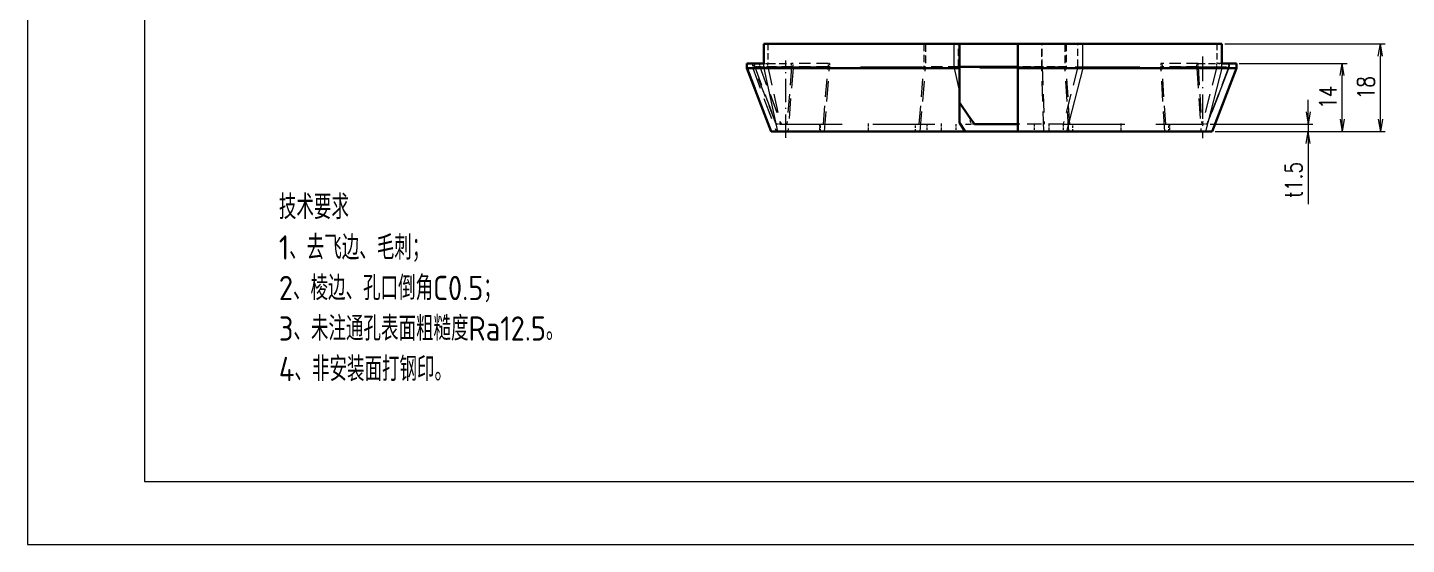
# Model space of a CAD drawing. Header units: millimetres. Extents: x 947 to 8414, y 980 to 1837.
# Drawn here: x 1200 to 1483.5, y 1550 to 1656.4 of the extents above; entities that cross this region are included whole.
import ezdxf

# ---------------------------------------------------------------- set-up
doc = ezdxf.new("R2010")
doc.units = ezdxf.units.MM
for name, pattern in [('AM_ISO02W050x2', [3.75, 3, -0.75]), ('AM_ISO08W050x2', [9, 6, -0.75, 1.5, -0.75]), ('DASHDOT', [18.5, 12, -3, 0.5, -3]), ('DASHED', [19.05, 12.7, -6.35])]:
    doc.linetypes.add(name, pattern=pattern)
doc.layers.add('DIM', color=3, linetype='Continuous')
for name, color, linetype, lineweight in [('中心线', 2, 'AM_ISO08W050x2', 18), ('图框BY', 7, 'Continuous', 0), ('标注线', 3, 'Continuous', 18), ('粗实线', 7, 'Continuous', 35), ('虚线', 1, 'AM_ISO02W050x2', 18)]:
    doc.layers.add(name, color=color, linetype=linetype, lineweight=lineweight)
doc.styles.add('DIM', font='romans.shx', dxfattribs={"width": 0.8, "bigfont": 'bigfont.shx'})
doc.styles.add('机械长仿宋', font='gbenor.shx', dxfattribs={"height": 1, "bigfont": 'gbcbig.shx'})
doc.dimstyles.new('XR 1-1$0', dxfattribs={"dimtxt": 3.5, "dimasz": 2.5, "dimexe": 1, "dimexo": 0.625, "dimgap": 1.2, "dimtad": 1, "dimzin": 9, "dimdsep": 46, "dimtxsty": 'DIM', "dimblk": 'OPEN', "dimcen": 0, "dimclrd": 8, "dimclre": 8, "dimclrt": 2, "dimazin": 2, "dimtfac": 0.5, "dimtmove": 0, "dimatfit": 3, "dimldrblk": 'OPEN', "dimfxl": 0, "dimtolj": 2, "dimlwd": 18, "dimlwe": 18, "dimarcsym": 0})

# ---------------------------------------------------------------- blocks, each defined once
blk = doc.blocks.new('_Open')
at = {"color": 0, "linetype": 'ByBlock', "lineweight": -2}
for p, q in [((-1, 0.17), (0, 0)), ((-1, -0.17), (0, 0)), ((0, 0), (-1, 0))]:
    blk.add_line(p, q, dxfattribs=at)
blk = doc.blocks.new('*D546')
at = {"layer": 'DIM', "color": 8, "lineweight": 18, "transparency": 16777216}
for p, q in [((1463.29, 1639), (1463.29, 1641.5)), ((1443.14, 1636.5), (1464.29, 1636.5)), ((1463.29, 1636.5), (1463.29, 1635)), ((1444.2, 1635), (1464.29, 1635)), ((1463.29, 1632.5), (1463.29, 1620))]:
    blk.add_line(p, q, dxfattribs=at)
at = {"layer": 'DIM', "color": 8, "lineweight": 18, "transparency": 16777216, "xscale": 2.5, "yscale": 2.5, "zscale": 2.5}
for p, rotation in [((1463.29, 1636.5), 270), ((1463.29, 1635), 90)]:
    blk.add_blockref('_Open', p, dxfattribs=dict(at, rotation=rotation))
at = {"layer": 'DIM', "color": 2, "transparency": 16777216, "insert": (1460.34, 1625), "char_height": 3.5, "attachment_point": 5, "rotation": 90, "style": 'DIM'}
blk.add_mtext('\\A2;t1.5', dxfattribs=at)
blk = doc.blocks.new('*D547')
at = {"layer": 'DIM', "color": 8, "lineweight": 18, "transparency": 16777216}
for p, q in [((1446.17, 1653), (1479.15, 1653)), ((1478.15, 1637.5), (1478.15, 1650.5)), ((1444.2, 1635), (1479.15, 1635))]:
    blk.add_line(p, q, dxfattribs=at)
at = {"layer": 'DIM', "color": 8, "lineweight": 18, "transparency": 16777216, "xscale": 2.5, "yscale": 2.5, "zscale": 2.5}
for p, rotation in [((1478.15, 1653), 90), ((1478.15, 1635), 270)]:
    blk.add_blockref('_Open', p, dxfattribs=dict(at, rotation=rotation))
at = {"layer": 'DIM', "color": 2, "transparency": 16777216, "insert": (1475.2, 1644), "char_height": 3.5, "attachment_point": 5, "rotation": 90, "style": 'DIM'}
blk.add_mtext('\\A2;18', dxfattribs=at)
blk = doc.blocks.new('*D548')
at = {"layer": 'DIM', "color": 8, "lineweight": 18, "transparency": 16777216}
for p, q in [((1449.13, 1649), (1471.3, 1649)), ((1470.3, 1637.5), (1470.3, 1646.5)), ((1444.2, 1635), (1471.3, 1635))]:
    blk.add_line(p, q, dxfattribs=at)
at = {"layer": 'DIM', "color": 8, "lineweight": 18, "transparency": 16777216, "xscale": 2.5, "yscale": 2.5, "zscale": 2.5}
for p, rotation in [((1470.3, 1649), 90), ((1470.3, 1635), 270)]:
    blk.add_blockref('_Open', p, dxfattribs=dict(at, rotation=rotation))
at = {"layer": 'DIM', "color": 2, "transparency": 16777216, "insert": (1467.35, 1642), "char_height": 3.5, "attachment_point": 5, "rotation": 90, "style": 'DIM'}
blk.add_mtext('\\A2;14', dxfattribs=at)

msp = doc.modelspace()

# ---------------------------------------------------------------- linework, layer by layer
at = {"color": 7, "lineweight": 13, "ltscale": 0.125}
for p, q in [((1390.55, 1647.999), (1390.55, 1652.999)), ((1416.966, 1647.999), (1416.966, 1652.999))]:
    msp.add_line(p, q, dxfattribs=at)
at = {"color": 7, "lineweight": 13, "ltscale": 0.025}
for p, q in [((1351.395, 1647.999), (1351.395, 1648.999)), ((1445.545, 1648), (1445.545, 1649)), ((1448.505, 1648), (1448.505, 1649)), ((1448.579, 1648), (1448.579, 1649))]:
    msp.add_line(p, q, dxfattribs=at)
at = {"color": 7, "lineweight": 13, "ltscale": 0.33239}
msp.add_line((1351.395, 1647.999), (1354.183, 1634.999), dxfattribs=at)
at = {"color": 7, "lineweight": 13, "ltscale": 0.124744}
msp.add_line((1390.55, 1647.999), (1391.597, 1643.12), dxfattribs=at)
at = {"color": 7, "lineweight": 13, "ltscale": 0.335649}
for p, q in [((1416.966, 1647.999), (1413.611, 1634.999)), ((1445.545, 1648), (1442.19, 1635))]:
    msp.add_line(p, q, dxfattribs=at)
at = {"color": 7, "lineweight": 13, "ltscale": 0.348202}
for p, q in [((1448.505, 1648), (1443.506, 1635)), ((1448.579, 1648), (1443.58, 1635))]:
    msp.add_line(p, q, dxfattribs=at)
at = {"layer": '中心线', "linetype": 'DASHDOT', "lineweight": 13, "ltscale": 0.420005}
msp.add_line((1441.58, 1650.4), (1441.58, 1633.6), dxfattribs=at)
at = {"layer": '中心线', "linetype": 'DASHDOT', "lineweight": 13, "ltscale": 0.398359}
msp.add_line((1355.933, 1633.671), (1355.933, 1649.605), dxfattribs=at)
at = {"layer": '中心线', "linetype": 'DASHDOT', "lineweight": 13, "ltscale": 0.045015}
for p, q in [((1372.805, 1636.649), (1372.805, 1634.848)), ((1387.871, 1636.649), (1387.871, 1634.849)), ((1409.954, 1636.649), (1409.954, 1634.849)), ((1424.806, 1636.65), (1424.806, 1634.849))]:
    msp.add_line(p, q, dxfattribs=at)
at = {"layer": '图框BY'}
msp.add_lwpolyline([(1604.051, 1835.722), (1200, 1835.722), (1200, 1550), (1604.051, 1550)], close=True, dxfattribs=at)
msp.add_lwpolyline([(1224.051, 1830.911), (1224.051, 1562.987), (1599.241, 1562.987), (1599.241, 1830.911), (1224.051, 1830.911)], dxfattribs=at)
at = {"layer": '粗实线', "lineweight": 35}
for p, q in [((1351.395, 1652.999), (1390.55, 1652.999)), ((1416.966, 1652.999), (1445.545, 1653)), ((1351.395, 1647.999), (1390.55, 1647.999)), ((1416.966, 1647.999), (1445.545, 1648)), ((1354.183, 1634.999), (1392.791, 1634.999)), ((1413.611, 1634.999), (1442.19, 1635))]:
    msp.add_line(p, q, dxfattribs=at)
at = {"layer": '粗实线', "lineweight": 35, "ltscale": 0.1}
for p, q in [((1351.395, 1652.999), (1351.395, 1648.999)), ((1445.545, 1653), (1445.545, 1649))]:
    msp.add_line(p, q, dxfattribs=at)
at = {"layer": '粗实线', "lineweight": 35, "ltscale": 0.026468}
for p, q in [((1390.55, 1652.999), (1391.609, 1652.999)), ((1390.55, 1647.999), (1391.609, 1647.999))]:
    msp.add_line(p, q, dxfattribs=at)
at = {"layer": '粗实线', "lineweight": 35, "ltscale": 0.300207}
for p, q in [((1403.617, 1652.999), (1391.609, 1652.999)), ((1403.617, 1648.278), (1391.609, 1648.278))]:
    msp.add_line(p, q, dxfattribs=at)
at = {"layer": '粗实线', "lineweight": 35, "ltscale": 0.125}
for p, q in [((1391.609, 1652.999), (1391.609, 1647.999)), ((1403.626, 1652.999), (1403.626, 1647.999))]:
    msp.add_line(p, q, dxfattribs=at)
at = {"layer": '粗实线', "lineweight": 35, "ltscale": 0.118037}
msp.add_line((1403.617, 1652.999), (1403.617, 1648.278), dxfattribs=at)
at = {"layer": '粗实线', "lineweight": 35, "ltscale": 0.000208798}
msp.add_line((1403.626, 1652.999), (1403.617, 1652.999), dxfattribs=at)
at = {"layer": '粗实线', "lineweight": 35, "ltscale": 0.333505}
for p, q in [((1403.626, 1652.999), (1416.966, 1653)), ((1403.626, 1647.999), (1416.966, 1648))]:
    msp.add_line(p, q, dxfattribs=at)
at = {"layer": '粗实线', "lineweight": 35, "ltscale": 0.088476}
for p, q in [((1347.856, 1648.998), (1351.395, 1648.999)), ((1347.856, 1647.998), (1351.395, 1647.999))]:
    msp.add_line(p, q, dxfattribs=at)
at = {"layer": '粗实线', "lineweight": 35, "ltscale": 0.025}
for p, q in [((1347.856, 1648.998), (1347.856, 1647.998)), ((1448.58, 1649), (1448.58, 1648))]:
    msp.add_line(p, q, dxfattribs=at)
at = {"layer": '粗实线', "lineweight": 35, "ltscale": 0.34821}
for p, q in [((1352.856, 1634.999), (1347.856, 1647.998)), ((1443.58, 1635), (1448.58, 1648))]:
    msp.add_line(p, q, dxfattribs=at)
at = {"layer": '粗实线', "lineweight": 35, "ltscale": 0.003577}
msp.add_line((1349.356, 1648.999), (1349.499, 1648.999), dxfattribs=at)
at = {"layer": '粗实线', "lineweight": 35, "ltscale": 0.121971}
msp.add_line((1391.597, 1643.12), (1391.609, 1647.999), dxfattribs=at)
at = {"layer": '粗实线', "lineweight": 35, "ltscale": 0.294463}
msp.add_line((1403.592, 1636.499), (1403.617, 1648.278), dxfattribs=at)
at = {"layer": '粗实线', "lineweight": 35, "ltscale": 0.325}
msp.add_line((1403.598, 1634.999), (1403.626, 1647.999), dxfattribs=at)
at = {"layer": '粗实线', "lineweight": 35, "ltscale": 0.073982}
for p, q in [((1445.545, 1649), (1448.505, 1649)), ((1445.545, 1648), (1448.505, 1648))]:
    msp.add_line(p, q, dxfattribs=at)
at = {"layer": '粗实线', "lineweight": 35, "ltscale": 0.001854}
for p, q in [((1448.505, 1649), (1448.579, 1649)), ((1448.505, 1648), (1448.579, 1648)), ((1443.506, 1635), (1443.58, 1635))]:
    msp.add_line(p, q, dxfattribs=at)
at = {"layer": '粗实线', "lineweight": 35, "ltscale": 3.12015e-05}
for p, q in [((1448.579, 1649), (1448.58, 1649)), ((1448.579, 1648), (1448.58, 1648))]:
    msp.add_line(p, q, dxfattribs=at)
at = {"layer": '粗实线', "lineweight": 35, "ltscale": 0.158797}
msp.add_line((1391.597, 1643.12), (1391.58, 1636.768), dxfattribs=at)
at = {"layer": '粗实线', "lineweight": 35, "ltscale": 0.08845}
msp.add_line((1393.589, 1638.011), (1391.591, 1640.931), dxfattribs=at)
at = {"layer": '粗实线', "lineweight": 35, "ltscale": 0.053592}
msp.add_line((1392.791, 1634.999), (1391.58, 1636.768), dxfattribs=at)
at = {"layer": '粗实线', "lineweight": 35, "ltscale": 0.222781}
msp.add_line((1394.669, 1636.499), (1403.58, 1636.499), dxfattribs=at)
at = {"layer": '粗实线', "lineweight": 35, "ltscale": 0.0375}
msp.add_line((1403.58, 1634.999), (1403.58, 1636.499), dxfattribs=at)
at = {"layer": '粗实线', "lineweight": 35, "ltscale": 0.000301091}
msp.add_line((1403.592, 1636.499), (1403.58, 1636.499), dxfattribs=at)
at = {"layer": '粗实线', "lineweight": 35, "ltscale": 0.033178}
msp.add_line((1352.856, 1634.999), (1354.183, 1634.999), dxfattribs=at)
at = {"layer": '粗实线', "lineweight": 35, "ltscale": 0.269737}
msp.add_line((1392.791, 1634.999), (1403.58, 1634.999), dxfattribs=at)
at = {"layer": '粗实线', "lineweight": 35, "ltscale": 0.000444601}
msp.add_line((1403.598, 1634.999), (1403.58, 1634.999), dxfattribs=at)
at = {"layer": '粗实线', "lineweight": 35, "ltscale": 0.250325}
msp.add_line((1403.598, 1634.999), (1413.611, 1634.999), dxfattribs=at)
at = {"layer": '粗实线', "lineweight": 35, "ltscale": 0.032881}
msp.add_line((1442.19, 1635), (1443.506, 1635), dxfattribs=at)
at = {"layer": '粗实线', "lineweight": 35}
msp.add_arc((1429.461, 1662.492), 43.43, 214.31165, 216.76329, dxfattribs=at)
at = {"layer": '虚线', "linetype": 'DASHED', "lineweight": 13, "ltscale": 0.1}
for p, q in [((1352.232, 1652.999), (1352.232, 1648.999)), ((1444.539, 1653), (1444.539, 1649))]:
    msp.add_line(p, q, dxfattribs=at)
at = {"layer": '虚线', "linetype": 'DASHED', "lineweight": 13, "ltscale": 0.118037}
for p, q in [((1384.294, 1652.999), (1384.294, 1648.278)), ((1391.387, 1648.278), (1391.387, 1652.999)), ((1391.599, 1652.999), (1391.599, 1648.278)), ((1408.637, 1648.278), (1408.637, 1652.999)), ((1413.533, 1653), (1413.533, 1648.278)), ((1415.959, 1648.278), (1415.959, 1652.999))]:
    msp.add_line(p, q, dxfattribs=at)
at = {"layer": '虚线', "linetype": 'DASHED', "lineweight": 13, "ltscale": 0.125}
for p, q in [((1384.613, 1652.999), (1384.613, 1647.999)), ((1408.513, 1647.999), (1408.513, 1652.999)), ((1413.286, 1653), (1413.286, 1648))]:
    msp.add_line(p, q, dxfattribs=at)
at = {"layer": '虚线', "linetype": 'DASHED', "lineweight": 13, "ltscale": 0.004403}
msp.add_line((1347.856, 1647.998), (1348.032, 1647.998), dxfattribs=at)
at = {"layer": '虚线', "linetype": 'DASHED', "lineweight": 13, "ltscale": 0.025}
for p, q in [((1348.032, 1647.998), (1348.032, 1648.999)), ((1349.087, 1647.999), (1349.087, 1648.999)), ((1357.388, 1647.999), (1357.388, 1648.999)), ((1364.899, 1648.999), (1364.899, 1647.999)), ((1433.011, 1649), (1433.011, 1648)), ((1440.425, 1648), (1440.425, 1649))]:
    msp.add_line(p, q, dxfattribs=at)
at = {"layer": '虚线', "linetype": 'DASHED', "lineweight": 13, "ltscale": 0.347232}
for p, q in [((1348.032, 1647.998), (1352.922, 1634.999)), ((1349.087, 1647.999), (1353.977, 1634.999))]:
    msp.add_line(p, q, dxfattribs=at)
at = {"layer": '虚线', "linetype": 'DASHED', "lineweight": 13, "ltscale": 0.026369}
for p, q in [((1349.087, 1647.999), (1348.032, 1647.998)), ((1350.554, 1648.277), (1349.499, 1648.277))]:
    msp.add_line(p, q, dxfattribs=at)
at = {"layer": '虚线', "linetype": 'DASHED', "lineweight": 13, "ltscale": 0.207532}
msp.add_line((1349.087, 1647.999), (1357.388, 1647.999), dxfattribs=at)
at = {"layer": '虚线', "linetype": 'DASHED', "lineweight": 13, "ltscale": 0.018037}
for p, q in [((1349.356, 1648.999), (1349.356, 1648.277)), ((1349.499, 1648.277), (1349.499, 1648.999)), ((1350.554, 1648.277), (1350.554, 1648.999)), ((1352.232, 1648.277), (1352.232, 1648.999)), ((1357.076, 1648.277), (1357.076, 1648.999)), ((1364.587, 1648.999), (1364.587, 1648.277)), ((1433.259, 1649), (1433.259, 1648.278)), ((1440.672, 1648.278), (1440.672, 1649)), ((1444.539, 1648.278), (1444.539, 1649)), ((1447.005, 1648.279), (1447.005, 1649)), ((1447.079, 1648.279), (1447.079, 1649)), ((1447.08, 1649), (1447.08, 1648.279))]:
    msp.add_line(p, q, dxfattribs=at)
at = {"layer": '虚线', "linetype": 'DASHED', "lineweight": 13, "ltscale": 0.071887}
msp.add_line((1349.356, 1648.277), (1352.232, 1648.277), dxfattribs=at)
at = {"layer": '虚线', "linetype": 'DASHED', "lineweight": 13, "ltscale": 0.315492}
for p, q in [((1353.887, 1636.499), (1349.356, 1648.277)), ((1442.55, 1636.5), (1447.08, 1648.279))]:
    msp.add_line(p, q, dxfattribs=at)
at = {"layer": '虚线', "linetype": 'DASHED', "lineweight": 13, "ltscale": 0.314606}
for p, q in [((1349.499, 1648.277), (1353.93, 1636.499)), ((1350.554, 1648.277), (1354.985, 1636.499))]:
    msp.add_line(p, q, dxfattribs=at)
at = {"layer": '虚线', "linetype": 'DASHED', "lineweight": 13, "ltscale": 0.163061}
msp.add_line((1357.076, 1648.277), (1350.554, 1648.277), dxfattribs=at)
at = {"layer": '虚线', "linetype": 'DASHED', "lineweight": 13, "ltscale": 0.020911}
msp.add_line((1351.395, 1648.999), (1352.232, 1648.999), dxfattribs=at)
at = {"layer": '虚线', "linetype": 'DASHED', "lineweight": 13, "ltscale": 0.121136}
msp.add_line((1352.231, 1648.999), (1357.076, 1648.999), dxfattribs=at)
at = {"layer": '虚线', "linetype": 'DASHED', "lineweight": 13}
for p, q in [((1352.232, 1648.277), (1391.387, 1648.278)), ((1408.513, 1647.999), (1384.613, 1647.999)), ((1415.959, 1648.278), (1444.539, 1648.278)), ((1354.758, 1636.499), (1393.913, 1636.499)), ((1412.92, 1636.499), (1441.499, 1636.5))]:
    msp.add_line(p, q, dxfattribs=at)
at = {"layer": '虚线', "linetype": 'DASHED', "lineweight": 13, "ltscale": 0.301159}
msp.add_line((1352.232, 1648.277), (1354.758, 1636.499), dxfattribs=at)
at = {"layer": '虚线', "linetype": 'DASHED', "lineweight": 13, "ltscale": 0.295403}
for p, q in [((1357.076, 1648.277), (1356.135, 1636.499)), ((1363.646, 1636.499), (1364.587, 1648.277))]:
    msp.add_line(p, q, dxfattribs=at)
at = {"layer": '虚线', "linetype": 'DASHED', "lineweight": 13, "ltscale": 0.326038}
for p, q in [((1357.388, 1647.999), (1356.349, 1634.999)), ((1363.86, 1634.999), (1364.899, 1647.999))]:
    msp.add_line(p, q, dxfattribs=at)
at = {"layer": '虚线', "linetype": 'DASHED', "lineweight": 13, "ltscale": 0.187775}
for p, q in [((1364.587, 1648.999), (1357.076, 1648.999)), ((1364.587, 1648.277), (1357.076, 1648.277)), ((1364.899, 1647.999), (1357.388, 1647.999))]:
    msp.add_line(p, q, dxfattribs=at)
at = {"layer": '虚线', "linetype": 'DASHED', "lineweight": 13, "ltscale": 0.007797}
msp.add_line((1364.899, 1648.999), (1364.587, 1648.999), dxfattribs=at)
at = {"layer": '虚线', "linetype": 'DASHED', "lineweight": 13, "ltscale": 0.295446}
msp.add_line((1383.331, 1636.499), (1384.294, 1648.278), dxfattribs=at)
at = {"layer": '虚线', "linetype": 'DASHED', "lineweight": 13, "ltscale": 0.326085}
msp.add_line((1383.55, 1634.999), (1384.613, 1647.999), dxfattribs=at)
at = {"layer": '虚线', "linetype": 'DASHED', "lineweight": 13, "ltscale": 0.18287}
msp.add_line((1391.609, 1648.278), (1384.294, 1648.278), dxfattribs=at)
at = {"layer": '虚线', "linetype": 'DASHED', "lineweight": 13, "ltscale": 0.025027}
msp.add_line((1391.387, 1648.278), (1391.597, 1647.299), dxfattribs=at)
at = {"layer": '虚线', "linetype": 'DASHED', "lineweight": 13, "ltscale": 0.005311}
msp.add_line((1391.387, 1648.278), (1391.599, 1648.278), dxfattribs=at)
at = {"layer": '虚线', "linetype": 'DASHED', "lineweight": 13, "ltscale": 0.158797}
msp.add_line((1391.597, 1647.299), (1391.58, 1640.947), dxfattribs=at)
at = {"layer": '虚线', "linetype": 'DASHED', "lineweight": 13, "ltscale": 0.024471}
msp.add_line((1391.597, 1647.299), (1391.599, 1648.278), dxfattribs=at)
at = {"layer": '虚线', "linetype": 'DASHED', "lineweight": 13, "ltscale": 0.125502}
msp.add_line((1408.637, 1648.278), (1403.617, 1648.278), dxfattribs=at)
at = {"layer": '虚线', "linetype": 'DASHED', "lineweight": 13, "ltscale": 0.308551}
msp.add_line((1403.617, 1648.278), (1415.959, 1648.278), dxfattribs=at)
at = {"layer": '虚线', "linetype": 'DASHED', "lineweight": 13, "ltscale": 0.119327}
msp.add_line((1413.286, 1648), (1408.513, 1647.999), dxfattribs=at)
at = {"layer": '虚线', "linetype": 'DASHED', "lineweight": 13, "ltscale": 0.325166}
msp.add_line((1408.928, 1634.999), (1408.513, 1647.999), dxfattribs=at)
at = {"layer": '虚线', "linetype": 'DASHED', "lineweight": 13, "ltscale": 0.294614}
msp.add_line((1408.637, 1648.278), (1409.014, 1636.499), dxfattribs=at)
at = {"layer": '虚线', "linetype": 'DASHED', "lineweight": 13, "ltscale": 0.122401}
msp.add_line((1413.533, 1648.278), (1408.637, 1648.278), dxfattribs=at)
at = {"layer": '虚线', "linetype": 'DASHED', "lineweight": 13, "ltscale": 0.304111}
for p, q in [((1415.959, 1648.278), (1412.92, 1636.499)), ((1444.539, 1648.278), (1441.499, 1636.5))]:
    msp.add_line(p, q, dxfattribs=at)
at = {"layer": '虚线', "linetype": 'DASHED', "lineweight": 13, "ltscale": 0.325655}
for p, q in [((1414.111, 1635), (1413.286, 1648)), ((1433.837, 1635), (1433.011, 1648)), ((1440.425, 1648), (1441.25, 1635))]:
    msp.add_line(p, q, dxfattribs=at)
at = {"layer": '虚线', "linetype": 'DASHED', "lineweight": 13, "ltscale": 0.295056}
for p, q in [((1414.281, 1636.5), (1413.533, 1648.278)), ((1434.007, 1636.5), (1433.259, 1648.278)), ((1440.672, 1648.278), (1441.42, 1636.5))]:
    msp.add_line(p, q, dxfattribs=at)
at = {"layer": '虚线', "linetype": 'DASHED', "lineweight": 13, "ltscale": 0.006189}
msp.add_line((1433.259, 1649), (1433.011, 1649), dxfattribs=at)
at = {"layer": '虚线', "linetype": 'DASHED', "lineweight": 13, "ltscale": 0.185328}
for p, q in [((1440.425, 1648), (1433.011, 1648)), ((1440.672, 1649), (1433.259, 1649)), ((1440.672, 1648.278), (1433.259, 1648.278))]:
    msp.add_line(p, q, dxfattribs=at)
at = {"layer": '虚线', "linetype": 'DASHED', "lineweight": 13, "ltscale": 0.203883}
msp.add_line((1440.425, 1648), (1448.58, 1648), dxfattribs=at)
at = {"layer": '虚线', "linetype": 'DASHED', "lineweight": 13, "ltscale": 0.112523}
msp.add_line((1440.672, 1649), (1445.173, 1649), dxfattribs=at)
at = {"layer": '虚线', "linetype": 'DASHED', "lineweight": 13, "ltscale": 0.160194}
msp.add_line((1440.672, 1648.278), (1447.08, 1648.279), dxfattribs=at)
at = {"layer": '虚线', "linetype": 'DASHED', "lineweight": 13, "ltscale": 0.315485}
for p, q in [((1447.005, 1648.279), (1442.476, 1636.5)), ((1447.079, 1648.279), (1442.55, 1636.5))]:
    msp.add_line(p, q, dxfattribs=at)
at = {"layer": '虚线', "linetype": 'DASHED', "lineweight": 13, "ltscale": 0.025163}
msp.add_line((1445.545, 1649), (1444.539, 1649), dxfattribs=at)
at = {"layer": '虚线', "linetype": 'DASHED', "lineweight": 13, "ltscale": 0.061652}
msp.add_line((1444.539, 1648.279), (1447.005, 1648.279), dxfattribs=at)
at = {"layer": '虚线', "linetype": 'DASHED', "lineweight": 13, "ltscale": 0.001854}
for p, q in [((1447.005, 1648.279), (1447.079, 1648.279)), ((1442.476, 1636.5), (1442.55, 1636.5))]:
    msp.add_line(p, q, dxfattribs=at)
at = {"layer": '虚线', "linetype": 'DASHED', "lineweight": 13, "ltscale": 0.00047673}
msp.add_line((1391.591, 1640.931), (1391.58, 1640.947), dxfattribs=at)
at = {"layer": '虚线', "linetype": 'DASHED', "lineweight": 13, "ltscale": 0.104463}
msp.add_line((1391.58, 1636.768), (1391.58, 1640.947), dxfattribs=at)
at = {"layer": '虚线', "linetype": 'DASHED', "lineweight": 13, "ltscale": 0.021785}
msp.add_line((1354.758, 1636.499), (1353.887, 1636.499), dxfattribs=at)
at = {"layer": '虚线', "linetype": 'DASHED', "lineweight": 13, "ltscale": 0.0375}
for p, q in [((1362.805, 1636.499), (1362.805, 1634.999)), ((1363.024, 1634.999), (1363.024, 1636.499)), ((1382.587, 1634.999), (1382.587, 1636.499)), ((1384.871, 1636.499), (1384.871, 1634.999)), ((1390.871, 1636.499), (1390.871, 1634.999)), ((1406.954, 1636.499), (1406.954, 1634.999)), ((1412.954, 1636.499), (1412.954, 1634.999)), ((1414.943, 1635), (1414.943, 1636.5)), ((1434.669, 1635), (1434.669, 1636.5)), ((1434.806, 1636.5), (1434.806, 1635))]:
    msp.add_line(p, q, dxfattribs=at)
at = {"layer": '虚线', "linetype": 'DASHED', "lineweight": 13, "ltscale": 0.038658}
msp.add_line((1393.589, 1638.011), (1393.913, 1636.499), dxfattribs=at)
at = {"layer": '虚线', "linetype": 'DASHED', "lineweight": 13, "ltscale": 0.018899}
msp.add_line((1394.669, 1636.499), (1393.913, 1636.499), dxfattribs=at)
at = {"layer": '虚线', "linetype": 'DASHED', "lineweight": 13, "ltscale": 0.233187}
msp.add_line((1412.92, 1636.499), (1403.592, 1636.499), dxfattribs=at)
at = {"layer": '虚线', "linetype": 'DASHED', "lineweight": 13, "ltscale": 0.024413}
msp.add_line((1442.476, 1636.5), (1441.499, 1636.5), dxfattribs=at)

# ---------------------------------------------------------------- texts
at = {"layer": '标注线', "color": 2, "insert": (1251.671, 1583.578), "char_height": 5, "width": 114.82461, "attachment_point": 7, "style": '机械长仿宋'}
msp.add_mtext('\\A2;技术要求\\P1、去飞边、毛刺；\\P2、棱边、孔口倒角C0.5；\\P3、未注通孔表面粗糙度Ra12.5。\\P4、非安装面打钢印。', dxfattribs=at)

# ---------------------------------------------------------------- dimensions: what is measured, and where the dimension line sits
at = {"layer": 'DIM'}
dim = msp.add_linear_dim(base=(1478.147, 1653), p1=(1443.573, 1635), p2=(1445.545, 1653), angle=90, dimstyle='XR 1-1$0', dxfattribs=at)
dim.commit()
dim.dimension.update_dxf_attribs({"geometry": '*D547', "text_midpoint": (1475.197, 1644)})
for base, p1, p2, override, picture, middle in [((1470.302, 1649), (1443.573, 1635), (1448.505, 1649), {"dimarcsym": 1}, '*D548', (1467.352, 1642)), ((1463.291, 1635), (1442.513, 1636.5), (1443.573, 1635), {"dimpost": 't<>'}, '*D546', (1460.341, 1625))]:
    dim = msp.add_linear_dim(base=base, p1=p1, p2=p2, angle=90, dimstyle='XR 1-1$0', override=override, dxfattribs=at)
    dim.commit()
    dim.dimension.update_dxf_attribs({"geometry": picture, "text_midpoint": middle})

doc.saveas('drawing.dxf')
